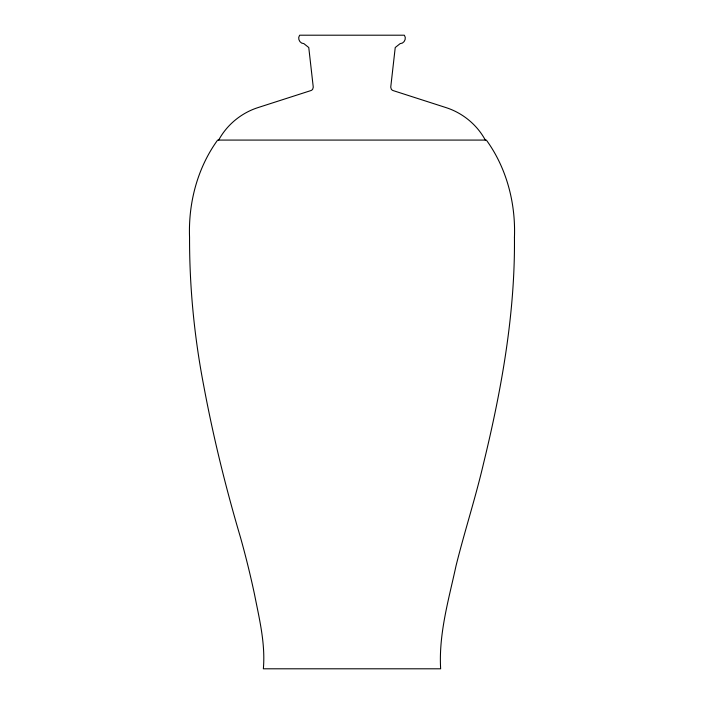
<?xml version="1.0" encoding="UTF-8"?>
<svg xmlns="http://www.w3.org/2000/svg" width="704" height="704" viewBox="0 0 704 704"><rect width="100%" height="100%" fill="white"/><g stroke="black" fill="none" stroke-linecap="round" stroke-linejoin="round"><path stroke-width="1.06" d="M218.68 140.078C226.97 124.749 241.358 112.93 257.937 107.615L311.3 90.446L312.602 89.478L313.262 87.173L308.766 47.529L303.864 43.63C299.79 43.648 297.185 38.465 299.64 35.2L404.36 35.2C406.815 38.465 404.21 43.648 400.136 43.63L395.234 47.529L390.738 87.173L391.398 89.478L392.7 90.446L446.063 107.615C462.642 112.93 477.03 124.749 485.32 140.078M514.448 237.327C515.178 313.843 501.521 389.585 483.481 463.672C475.464 498.027 464.526 531.599 456.025 565.831C448.694 599.729 438.618 633.785 440.642 668.8L263.358 668.8C265.522 643.579 259.354 619.001 254.531 594.466C250.457 575.309 245.775 556.283 240.486 537.425C225.702 487.45 213.224 436.77 203.694 385.528C194.295 336.723 189.438 287.03 189.552 237.327C188.276 203.016 197.366 168.036 217.633 140.078L486.367 140.078C506.634 168.036 515.724 203.016 514.448 237.327"/></g></svg>
